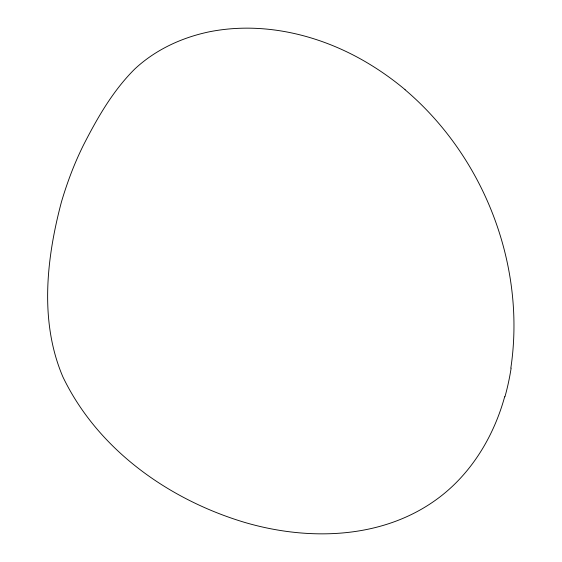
<?xml version="1.0" encoding="UTF-8"?>
<svg xmlns="http://www.w3.org/2000/svg" width="562" height="562" viewBox="0 0 562 562"><rect width="100%" height="100%" fill="white"/><g stroke="black" fill="none" stroke-linecap="round" stroke-linejoin="round"><path stroke-width="0.84" d="M510.844 368.026C526.18 265.348 484.044 156.763 405.069 89.758M504.697 396.646C493.471 437.545 469.973 475.881 434.981 500.566C380.186 539.408 307.309 540.77 244.758 522.428C168.832 499.716 97.823 449.572 62.916 376.933C39.333 321.801 46.442 258.387 61.455 201.906A456.4 405.202 -7.1 0 1 68.908 179.236A381.366 338.584 -7.1 0 1 83.331 145.368C97.303 118.013 112.843 90.742 134.824 68.964C155.505 49.66 181.976 37.471 209.535 31.76C264.554 20.906 322.251 35.385 369.599 64.223A289.978 273.076 73.5 0 1 405.125 89.688M511.125 368.152A237.052 177.761 73.6 0 1 504.943 396.793"/></g></svg>
